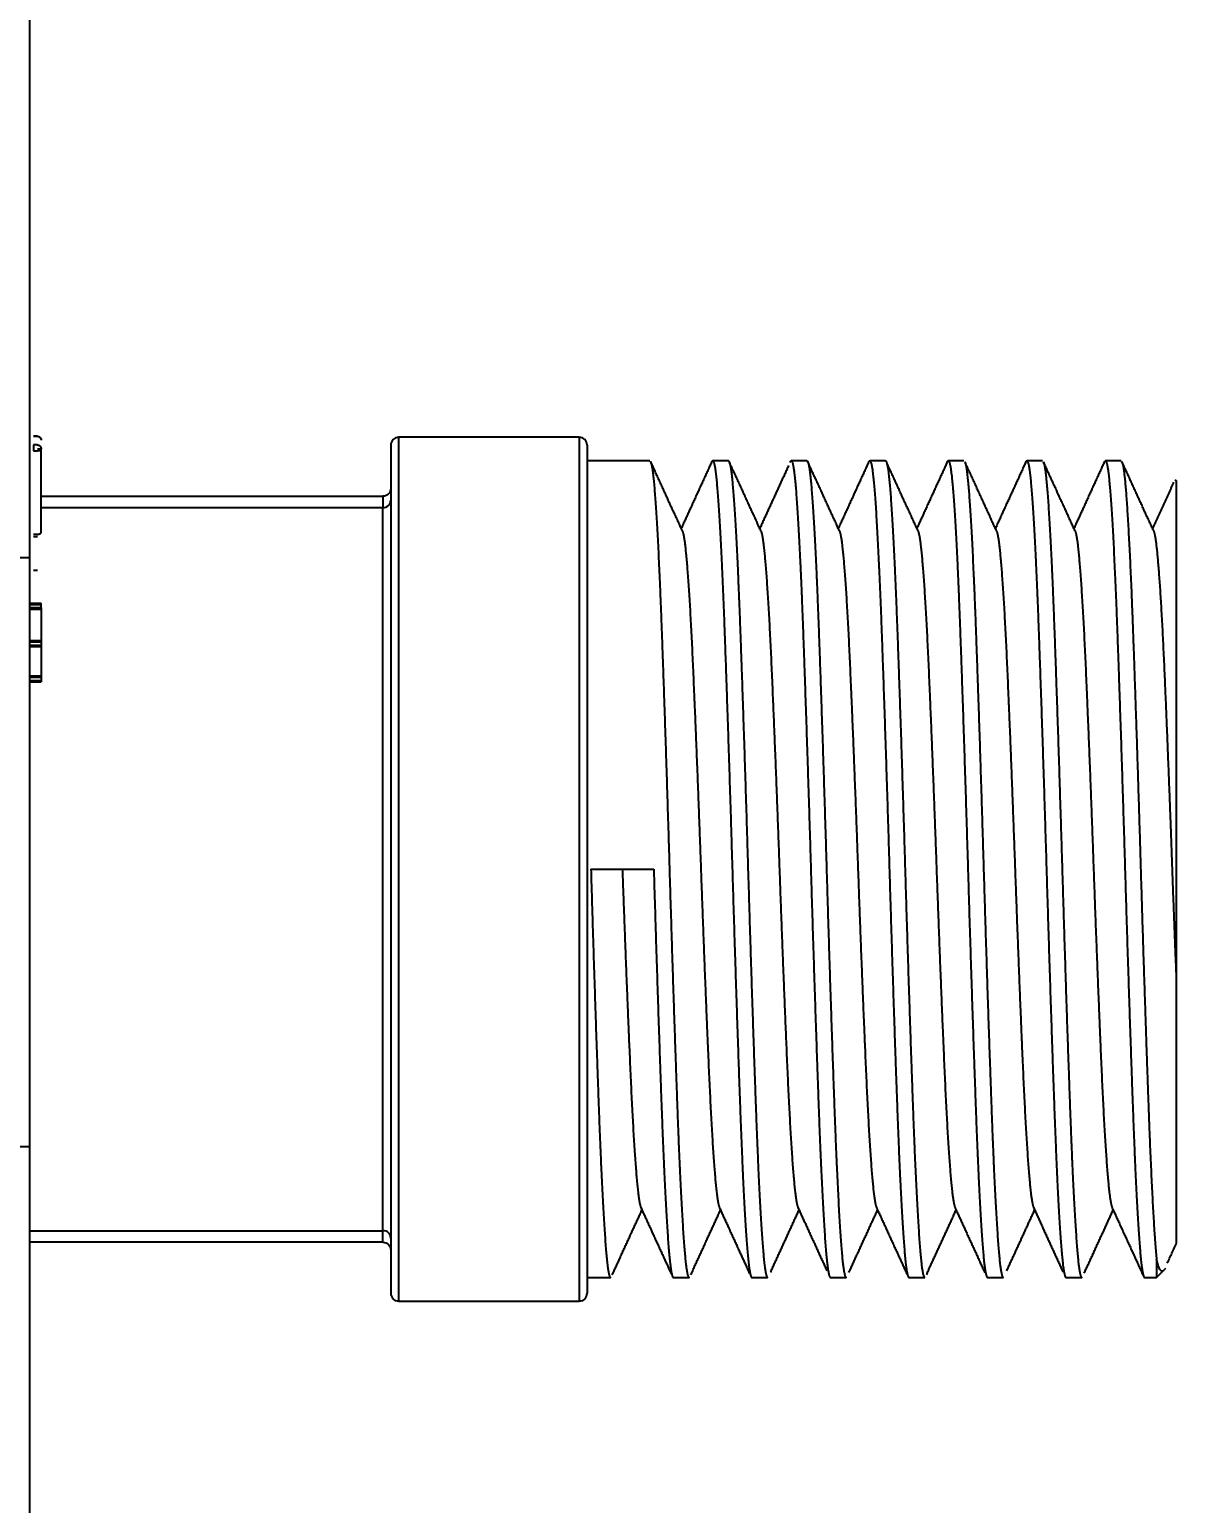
# Model space of a CAD drawing. Header units: millimetres. Extents: x 0 to 2520, y 0 to 1796.
# Drawn here: x 1514 to 1543.33, y 1151.67 to 1189.22 of the extents above; entities that cross this region are included whole.
import ezdxf

# ---------------------------------------------------------------- set-up
doc = ezdxf.new("R2010")
doc.units = ezdxf.units.MM
doc.header["$LTSCALE"] = 50
doc.styles.add('style1', font='gbeitc.shx')
doc.styles.add('유형1', font='gbeitc.shx', dxfattribs={"height": 8})
doc.dimstyles.new('ISO-25', dxfattribs={"dimtxt": 2.5, "dimasz": 3, "dimexe": 1.25, "dimexo": 0.5, "dimgap": 1, "dimtad": 3, "dimtoh": 1, "dimdsep": 46, "dimtxsty": '유형1', "dimcen": 2.5, "dimclrd": 5, "dimclre": 5, "dimclrt": 5, "dimadec": 0, "dimazin": 0, "dimtfac": 1, "dimtmove": 0, "dimatfit": 3, "dimfxl": 1, "dimarcsym": 0})

# ---------------------------------------------------------------- blocks, each defined once
blk = doc.blocks.new('*D2')
at = {"color": 2, "linetype": 'Continuous', "lineweight": -2}
for p, q in [((1513.498, 1267.563), (1569.662, 1267.563)), ((1567.162, 1255.563), (1567.162, 772.326)), ((1506.616, 760.326), (1569.662, 760.326))]:
    blk.add_line(p, q, dxfattribs=at)
at = {"color": 2, "linetype": 'Continuous'}
for points in [[(1565.162, 1255.563), (1569.162, 1255.563), (1567.162, 1267.563)], [(1565.162, 772.326), (1569.162, 772.326), (1567.162, 760.326)]]:
    blk.add_solid(points, dxfattribs=at)
at = {"layer": 'Defpoints', "color": 0, "linetype": 'Continuous'}
for p in [(1511.498, 1267.563), (1504.616, 760.326), (1567.162, 760.326)]:
    blk.add_point(p, dxfattribs=at)
at = {"color": 2, "linetype": 'Continuous', "insert": (1558.162, 1013.944), "char_height": 16, "attachment_point": 5, "rotation": 90, "style": 'style1'}
blk.add_mtext('507.24', dxfattribs=at)

msp = doc.modelspace()

# ---------------------------------------------------------------- linework, layer by layer
at = {"color": 7, "linetype": 'Continuous'}
for p, q in [((1514.098, 1178.856), (1514.097, 1178.856)), ((1514.198, 1178.856), (1514.098, 1178.856)), ((1514.098, 1178.855), (1514.098, 1178.856)), ((1514.098, 1178.855), (1514.198, 1178.855)), ((1514.198, 1178.634), (1514.098, 1178.634)), ((1514.098, 1178.634), (1514.098, 1178.482)), ((1514.098, 1178.482), (1514.198, 1178.482)), ((1514.298, 1176.406), (1514.298, 1178.534)), ((1523.198, 1178.629), (1523.198, 1157.029)), ((1527.998, 1178.829), (1523.398, 1178.829)), ((1523.398, 1178.829), (1523.398, 1156.829)), ((1527.998, 1178.829), (1527.998, 1156.829)), ((1528.198, 1178.629), (1528.198, 1157.029)), ((1529.794, 1178.229), (1528.198, 1178.229)), ((1531.794, 1178.229), (1531.394, 1178.229)), ((1533.794, 1178.229), (1533.394, 1178.229)), ((1535.794, 1178.229), (1535.394, 1178.229)), ((1537.794, 1178.229), (1537.394, 1178.229)), ((1539.793, 1178.229), (1539.394, 1178.229)), ((1541.794, 1178.229), (1541.393, 1178.229)), ((1543.198, 1177.729), (1543.198, 1177.68)), ((1514.297, 1177.329), (1522.998, 1177.329)), ((1522.998, 1177.037), (1514.297, 1177.037)), ((1522.998, 1177.329), (1522.998, 1177.037)), ((1522.998, 1158.622), (1522.998, 1177.037)), ((1513.998, 1176.264), (1513.998, 1175.764)), ((1514.198, 1176.355), (1514.098, 1176.355)), ((1514.098, 1176.306), (1514.198, 1176.306)), ((1513.998, 1175.764), (1509.998, 1175.764)), ((1513.998, 1175.764), (1513.998, 1160.764)), ((1514.098, 1175.446), (1514.198, 1175.446)), ((1513.998, 1174.604), (1514.298, 1174.604)), ((1513.998, 1174.571), (1514.298, 1174.571)), ((1514.298, 1174.487), (1513.998, 1174.487)), ((1513.998, 1174.454), (1514.298, 1174.454)), ((1514.298, 1174.487), (1514.298, 1174.571)), ((1514.298, 1174.454), (1514.298, 1173.654)), ((1513.998, 1173.654), (1514.298, 1173.654)), ((1513.998, 1173.621), (1514.298, 1173.621)), ((1514.298, 1173.621), (1514.298, 1173.537)), ((1513.998, 1173.537), (1514.298, 1173.537)), ((1513.998, 1173.504), (1514.298, 1173.504)), ((1514.298, 1173.504), (1514.298, 1172.754)), ((1513.998, 1172.754), (1514.298, 1172.754)), ((1513.998, 1172.721), (1514.298, 1172.721)), ((1513.998, 1172.637), (1514.298, 1172.637)), ((1513.998, 1172.604), (1514.298, 1172.604)), ((1514.298, 1172.721), (1514.298, 1172.637)), ((1528.294, 1167.829), (1529.894, 1167.829)), ((1509.998, 1160.764), (1513.998, 1160.764)), ((1513.998, 1160.764), (1513.998, 1160.264)), ((1513.997, 1158.622), (1522.998, 1158.622)), ((1522.998, 1158.329), (1522.998, 1158.622)), ((1522.998, 1158.329), (1513.997, 1158.329)), ((1542.698, 1157.9), (1542.698, 1157.429)), ((1542.698, 1157.429), (1542.935, 1157.667)), ((1528.198, 1157.429), (1528.794, 1157.429)), ((1530.394, 1157.429), (1530.794, 1157.429)), ((1532.394, 1157.429), (1532.794, 1157.429)), ((1534.394, 1157.429), (1534.794, 1157.429)), ((1536.394, 1157.429), (1536.794, 1157.429)), ((1538.394, 1157.429), (1538.794, 1157.429)), ((1540.394, 1157.429), (1540.794, 1157.429)), ((1542.394, 1157.429), (1542.698, 1157.429)), ((1523.398, 1156.829), (1527.998, 1156.829))]:
    msp.add_line(p, q, dxfattribs=at)
for centre, start, end in [((1523.398, 1178.629), 90, 180), ((1527.998, 1178.629), 0, 90), ((1523.398, 1157.029), 180, 270), ((1527.998, 1157.029), 270, 0)]:
    msp.add_arc(centre, 0.2, start, end, dxfattribs=at)
at = {"color": 7, "linetype": 'Continuous', "extrusion": (0, -6.29394e-16, -1)}
for centre, start, end in [((-1522.998, 1177.529), 180, 270), ((-1522.998, 1158.129), 90, 180)]:
    msp.add_arc(centre, 0.2, start, end, dxfattribs=at)
at = {"color": 7, "linetype": 'Continuous'}
for centre, start_param, end_param in [((1522.998, 1177.225), 1.570796, 3.141593), ((1522.998, 1158.434), 3.141593, 4.712389)]:
    msp.add_ellipse(centre, major_axis=(-0.2, 0), ratio=0.941423, start_param=start_param, end_param=end_param, dxfattribs=at)
for points, degree in [([(1513.998, 1190.327), (1513.998, 1186.837), (1513.998, 1183.325)], 2), ([(1513.998, 1183.325), (1513.998, 1179.854), (1513.998, 1176.264)], 2), ([(1514.198, 1178.482), (1514.221, 1178.487), (1514.244, 1178.492), (1514.267, 1178.497)], 3), ([(1514.267, 1178.497), (1514.277, 1178.509), (1514.287, 1178.522), (1514.298, 1178.534)], 3), ([(1530.617, 1176.457), (1530.215, 1177.334), (1529.813, 1178.211)], 2), ([(1531.369, 1178.198), (1530.981, 1177.353), (1530.594, 1176.508)], 2), ([(1532.624, 1176.442), (1532.222, 1177.319), (1531.819, 1178.197)], 2), ([(1533.329, 1178.111), (1532.961, 1177.309), (1532.594, 1176.508)], 2), ([(1534.619, 1176.453), (1534.217, 1177.331), (1533.814, 1178.209)], 2), ([(1535.368, 1178.198), (1534.981, 1177.353), (1534.594, 1176.508)], 2), ([(1536.617, 1176.458), (1536.215, 1177.335), (1535.813, 1178.212)], 2), ([(1537.368, 1178.198), (1536.981, 1177.353), (1536.594, 1176.508)], 2), ([(1538.624, 1176.442), (1538.222, 1177.319), (1537.819, 1178.197)], 2), ([(1539.369, 1178.198), (1538.981, 1177.353), (1538.594, 1176.508)], 2), ([(1540.619, 1176.453), (1540.217, 1177.33), (1539.815, 1178.208)], 2), ([(1541.369, 1178.198), (1540.981, 1177.353), (1540.594, 1176.508)], 2), ([(1542.617, 1176.458), (1542.214, 1177.335), (1541.813, 1178.212)], 2), ([(1543.176, 1177.751), (1543.183, 1177.744), (1543.19, 1177.72), (1543.198, 1177.68)], 3), ([(1543.133, 1177.684), (1542.864, 1177.096), (1542.594, 1176.508)], 2), ([(1514.198, 1176.355), (1514.25, 1176.355), (1514.298, 1176.379), (1514.298, 1176.406)], 3), ([(1513.998, 1160.264), (1513.998, 1159.451), (1513.998, 1158.608)], 2), ([(1528.835, 1157.495), (1529.214, 1158.323), (1529.594, 1159.151)], 2), ([(1529.57, 1159.203), (1529.958, 1158.357), (1530.346, 1157.511)], 2), ([(1530.838, 1157.501), (1531.216, 1158.326), (1531.594, 1159.151)], 2), ([(1531.57, 1159.202), (1531.951, 1158.372), (1532.331, 1157.543)], 2), ([(1532.869, 1157.57), (1533.231, 1158.36), (1533.594, 1159.151)], 2), ([(1533.571, 1159.202), (1533.938, 1158.401), (1534.305, 1157.6)], 2), ([(1534.861, 1157.554), (1535.227, 1158.353), (1535.594, 1159.151)], 2), ([(1535.571, 1159.201), (1535.959, 1158.355), (1536.347, 1157.509)], 2), ([(1536.841, 1157.51), (1537.218, 1158.33), (1537.594, 1159.151)], 2), ([(1537.571, 1159.201), (1537.95, 1158.375), (1538.328, 1157.55)], 2), ([(1538.882, 1157.6), (1539.238, 1158.375), (1539.594, 1159.151)], 2), ([(1539.571, 1159.201), (1539.945, 1158.385), (1540.319, 1157.569)], 2), ([(1540.855, 1157.539), (1541.224, 1158.345), (1541.594, 1159.151)], 2), ([(1541.571, 1159.2), (1541.961, 1158.35), (1542.351, 1157.5)], 2), ([(1513.998, 1158.608), (1513.998, 1157.253), (1513.998, 1155.819)], 2), ([(1542.972, 1157.794), (1543.208, 1158.31)], 1), ([(1542.872, 1157.61), (1542.813, 1157.549), (1542.755, 1157.644), (1542.698, 1157.9)], 3), ([(1513.998, 1155.819), (1513.998, 1152.147), (1513.998, 1147.953)], 2)]:
    msp.add_open_spline(points, degree=degree, dxfattribs=at)
for points, knots in [([(1514.198, 1178.855), (1514.209, 1178.855), (1514.222, 1178.853), (1514.247, 1178.843), (1514.258, 1178.836), (1514.278, 1178.816), (1514.286, 1178.805), (1514.295, 1178.78), (1514.298, 1178.767), (1514.298, 1178.756)], [0, 0, 0, 0, 0.25, 0.25, 0.5, 0.5, 0.75, 0.75, 1, 1, 1, 1]), ([(1514.198, 1178.634), (1514.211, 1178.634), (1514.224, 1178.631), (1514.248, 1178.621), (1514.259, 1178.614), (1514.277, 1178.595), (1514.285, 1178.584), (1514.295, 1178.56), (1514.298, 1178.547), (1514.298, 1178.534)], [0, 0, 0, 0, 0.25, 0.25, 0.5, 0.5, 0.75, 0.75, 1, 1, 1, 1]), ([(1514.293, 1178.783), (1514.29, 1178.794), (1514.285, 1178.806), (1514.277, 1178.817), (1514.275, 1178.818)], [0, 0, 0, 0, 0.816201, 1, 1, 1, 1]), ([(1543.198, 1177.68), (1543.198, 1177.204), (1543.198, 1175.498), (1543.198, 1170.717), (1543.198, 1167.647), (1543.198, 1165.062)], [0, 0, 0, 0, 0.5, 0.5, 1, 1, 1, 1]), ([(1514.198, 1176.363), (1514.221, 1176.365), (1514.275, 1176.37), (1514.289, 1176.393), (1514.298, 1176.406)], [0, 0, 0, 0, 0.440019, 1, 1, 1, 1]), ([(1514.298, 1174.571), (1514.298, 1174.576), (1514.298, 1174.585), (1514.298, 1174.597), (1514.298, 1174.603), (1514.298, 1174.604), (1514.298, 1174.604)], [0, 0, 0, 0, 0.256229, 0.472397, 0.710868, 1, 1, 1, 1]), ([(1514.298, 1174.487), (1514.298, 1174.482), (1514.298, 1174.473), (1514.298, 1174.461), (1514.298, 1174.455), (1514.298, 1174.454), (1514.298, 1174.454)], [0, 0, 0, 0, 0.256229, 0.472397, 0.710868, 1, 1, 1, 1]), ([(1514.298, 1173.654), (1514.298, 1173.654), (1514.298, 1173.653), (1514.298, 1173.647), (1514.298, 1173.635), (1514.298, 1173.626), (1514.298, 1173.621)], [0, 0, 0, 0, 0.290893, 0.524726, 0.74221, 1, 1, 1, 1]), ([(1514.298, 1173.537), (1514.298, 1173.532), (1514.298, 1173.523), (1514.298, 1173.511), (1514.298, 1173.504), (1514.298, 1173.504), (1514.298, 1173.504)], [0, 0, 0, 0, 0.25779, 0.475274, 0.709107, 1, 1, 1, 1]), ([(1514.298, 1172.754), (1514.298, 1172.754), (1514.298, 1172.753), (1514.298, 1172.747), (1514.298, 1172.735), (1514.298, 1172.726), (1514.298, 1172.721)], [0, 0, 0, 0, 0.287506, 0.524636, 0.745211, 1, 1, 1, 1]), ([(1514.298, 1172.637), (1514.298, 1172.632), (1514.298, 1172.623), (1514.298, 1172.611), (1514.298, 1172.605), (1514.298, 1172.604), (1514.298, 1172.604)], [0, 0, 0, 0, 0.254789, 0.475364, 0.712494, 1, 1, 1, 1]), ([(1543.198, 1165.062), (1543.198, 1162.333), (1543.198, 1160.054), (1543.198, 1158.519), (1543.198, 1158.293), (1543.198, 1158.307)], [0, 0, 0, 0, 0.689256, 0.689256, 1, 1, 1, 1])]:
    msp.add_open_spline(points, degree=3, knots=knots, dxfattribs=at)
for points, weights, degree in [([(1514.198, 1178.534), (1514.256, 1178.534), (1514.297, 1178.534), (1514.298, 1178.534)], [1, 0.804167006448, 0.802525069748, 0.9950741899], 3), ([(1541.369, 1178.198), (1541.373, 1178.209), (1541.378, 1178.217)], [0.977020758509, 0.976476689354, 0.976130952644], 2)]:
    msp.add_rational_spline(points, weights, degree=degree, dxfattribs=at)
for points, weights, knots in [([(1529.813, 1178.211), (1529.854, 1178.131), (1529.894, 1177.72), (1529.994, 1176.676), (1530.094, 1173.942), (1530.194, 1171.209), (1530.294, 1167.829), (1530.394, 1164.45), (1530.494, 1161.717), (1530.594, 1158.983), (1530.694, 1157.939), (1530.743, 1157.43), (1530.794, 1157.429)], [0.976405855052, 0.980162513741, 1, 0.951056516295, 1, 0.951056516295, 1, 0.951056516295, 1, 0.951056516295, 1, 0.975533474859, 0.97552825926], [0, 0, 0, 0.082629, 0.082629, 0.286494, 0.286494, 0.490359, 0.490359, 0.694224, 0.694224, 0.898089, 0.898089, 1, 1, 1]), ([(1531.369, 1178.198), (1531.433, 1178.358), (1531.494, 1177.72), (1531.594, 1176.676), (1531.694, 1173.942), (1531.794, 1171.209), (1531.894, 1167.829), (1531.994, 1164.45), (1532.094, 1161.717), (1532.194, 1158.983), (1532.294, 1157.939), (1532.343, 1157.43), (1532.394, 1157.429)], [0.977003130841, 0.969520537796, 1, 0.951056516295, 1, 0.951056516295, 1, 0.951056516295, 1, 0.951056516295, 1, 0.975537323876, 0.975528261506], [0, 0, 0, 0.12157, 0.12157, 0.316784, 0.316784, 0.511999, 0.511999, 0.707214, 0.707214, 0.902429, 0.902429, 1, 1, 1]), ([(1531.794, 1178.229), (1531.845, 1178.228), (1531.894, 1177.72), (1531.994, 1176.676), (1532.094, 1173.942), (1532.194, 1171.209), (1532.294, 1167.829), (1532.394, 1164.45), (1532.494, 1161.717), (1532.594, 1158.983), (1532.694, 1157.939), (1532.742, 1157.43), (1532.794, 1157.429)], [0.975528602126, 0.975620006427, 1, 0.951056516295, 1, 0.951056516295, 1, 0.951056516295, 1, 0.951056516295, 1, 0.975559846132, 0.975528298921], [0, 0, 0, 0.099675, 0.099675, 0.299776, 0.299776, 0.499877, 0.499877, 0.699978, 0.699978, 0.900079, 0.900079, 1, 1, 1]), ([(1533.368, 1178.197), (1533.433, 1178.36), (1533.494, 1177.72), (1533.594, 1176.676), (1533.694, 1173.942), (1533.794, 1171.209), (1533.894, 1167.829), (1533.994, 1164.45), (1534.094, 1161.717), (1534.194, 1158.983), (1534.294, 1157.939), (1534.343, 1157.43), (1534.394, 1157.429)], [0.977050253171, 0.969425318747, 1, 0.951056516295, 1, 0.951056516295, 1, 0.951056516295, 1, 0.951056516295, 1, 0.975534571158, 0.975528259776], [0, 0, 0, 0.121902, 0.121902, 0.31704, 0.31704, 0.512179, 0.512179, 0.707317, 0.707317, 0.902456, 0.902456, 1, 1, 1]), ([(1533.794, 1178.229), (1533.845, 1178.228), (1533.894, 1177.72), (1533.994, 1176.676), (1534.094, 1173.942), (1534.194, 1171.209), (1534.294, 1167.829), (1534.394, 1164.45), (1534.494, 1161.717), (1534.594, 1158.983), (1534.694, 1157.939), (1534.743, 1157.43), (1534.794, 1157.429)], [0.975528434153, 0.975593887077, 1, 0.951056516295, 1, 0.951056516295, 1, 0.951056516295, 1, 0.951056516295, 1, 0.975530834144, 0.975528258419], [0, 0, 0, 0.09976, 0.09976, 0.299815, 0.299815, 0.499871, 0.499871, 0.699927, 0.699927, 0.899983, 0.899983, 1, 1, 1]), ([(1535.368, 1178.197), (1535.433, 1178.36), (1535.494, 1177.72), (1535.594, 1176.676), (1535.694, 1173.942), (1535.794, 1171.209), (1535.894, 1167.829), (1535.994, 1164.45), (1536.094, 1161.717), (1536.194, 1158.983), (1536.294, 1157.939), (1536.342, 1157.431), (1536.394, 1157.429)], [0.977048960269, 0.969427911456, 1, 0.951056516295, 1, 0.951056516295, 1, 0.951056516295, 1, 0.951056516295, 1, 0.975580992335, 0.975528371785], [0, 0, 0, 0.121915, 0.121915, 0.317092, 0.317092, 0.512269, 0.512269, 0.707445, 0.707445, 0.902622, 0.902622, 1, 1, 1]), ([(1535.794, 1178.229), (1535.845, 1178.23), (1535.894, 1177.72), (1535.994, 1176.676), (1536.094, 1173.942), (1536.194, 1171.209), (1536.294, 1167.829), (1536.394, 1164.45), (1536.494, 1161.717), (1536.594, 1158.983), (1536.694, 1157.939), (1536.742, 1157.43), (1536.794, 1157.429)], [0.975528268147, 0.975512615537, 1, 0.951056516295, 1, 0.951056516295, 1, 0.951056516295, 1, 0.951056516295, 1, 0.975556966911, 0.975528291827], [0, 0, 0, 0.100069, 0.100069, 0.30008, 0.30008, 0.500091, 0.500091, 0.700101, 0.700101, 0.900112, 0.900112, 1, 1, 1]), ([(1537.368, 1178.197), (1537.432, 1178.361), (1537.494, 1177.72), (1537.594, 1176.676), (1537.694, 1173.942), (1537.794, 1171.209), (1537.894, 1167.829), (1537.994, 1164.45), (1538.094, 1161.717), (1538.194, 1158.983), (1538.294, 1157.939), (1538.343, 1157.43), (1538.394, 1157.429)], [0.977072152851, 0.969381568581, 1, 0.951056516295, 1, 0.951056516295, 1, 0.951056516295, 1, 0.951056516295, 1, 0.975529304431, 0.975528258192], [0, 0, 0, 0.122052, 0.122052, 0.317153, 0.317153, 0.512253, 0.512253, 0.707354, 0.707354, 0.902454, 0.902454, 1, 1, 1]), ([(1537.82, 1178.196), (1537.858, 1178.099), (1537.894, 1177.72), (1537.994, 1176.676), (1538.094, 1173.942), (1538.194, 1171.209), (1538.294, 1167.829), (1538.394, 1164.45), (1538.494, 1161.717), (1538.594, 1158.983), (1538.694, 1157.939), (1538.743, 1157.429), (1538.794, 1157.429)], [0.97708979375, 0.981709964721, 1, 0.951056516295, 1, 0.951056516295, 1, 0.951056516295, 1, 0.951056516295, 1, 0.975528193426, 0.975528258148], [0, 0, 0, 0.076676, 0.076676, 0.281859, 0.281859, 0.487042, 0.487042, 0.692225, 0.692225, 0.897408, 0.897408, 1, 1, 1]), ([(1539.368, 1178.197), (1539.433, 1178.36), (1539.494, 1177.72), (1539.594, 1176.676), (1539.694, 1173.942), (1539.794, 1171.209), (1539.894, 1167.829), (1539.994, 1164.45), (1540.094, 1161.717), (1540.194, 1158.983), (1540.294, 1157.939), (1540.343, 1157.429), (1540.394, 1157.429)], [0.977046330922, 0.969433187593, 1, 0.951056516295, 1, 0.951056516295, 1, 0.951056516295, 1, 0.951056516295, 1, 0.975526551699, 0.975528258267], [0, 0, 0, 0.12187, 0.12187, 0.317009, 0.317009, 0.512147, 0.512147, 0.707286, 0.707286, 0.902424, 0.902424, 1, 1, 1]), ([(1539.815, 1178.208), (1539.855, 1178.123), (1539.894, 1177.72), (1539.994, 1176.676), (1540.094, 1173.942), (1540.194, 1171.209), (1540.294, 1167.829), (1540.394, 1164.45), (1540.494, 1161.717), (1540.594, 1158.983), (1540.694, 1157.939), (1540.742, 1157.43), (1540.794, 1157.429)], [0.976549366172, 0.980527087209, 1, 0.951056516295, 1, 0.951056516295, 1, 0.951056516295, 1, 0.951056516295, 1, 0.975554565078, 0.975528286427], [0, 0, 0, 0.081241, 0.081241, 0.285434, 0.285434, 0.489627, 0.489627, 0.69382, 0.69382, 0.898013, 0.898013, 1, 1, 1]), ([(1541.393, 1178.229), (1541.445, 1178.232), (1541.494, 1177.72), (1541.594, 1176.676), (1541.694, 1173.942), (1541.794, 1171.209), (1541.894, 1167.829), (1541.994, 1164.45), (1542.094, 1161.717), (1542.194, 1158.983), (1542.294, 1157.939), (1542.343, 1157.429), (1542.394, 1157.429)], [0.975528841252, 0.97540880282, 1, 0.951056516295, 1, 0.951056516295, 1, 0.951056516295, 1, 0.951056516295, 1, 0.975524037698, 0.975528258875], [0, 0, 0, 0.100437, 0.100437, 0.300336, 0.300336, 0.500235, 0.500235, 0.700134, 0.700134, 0.900033, 0.900033, 1, 1, 1]), ([(1541.813, 1178.212), (1541.854, 1178.134), (1541.894, 1177.72), (1541.994, 1176.676), (1542.094, 1173.942), (1542.194, 1171.209), (1542.294, 1167.829), (1542.394, 1164.45), (1542.494, 1161.717), (1542.594, 1158.983), (1542.694, 1157.939), (1542.696, 1157.919), (1542.698, 1157.9)], [0.976347305245, 0.98000525593, 1, 0.951056516295, 1, 0.951056516295, 1, 0.951056516295, 1, 0.951056516295, 1, 0.999043212531, 0.998123833198], [0, 0, 0, 0.092258, 0.092258, 0.31809, 0.31809, 0.543922, 0.543922, 0.769754, 0.769754, 0.995585, 0.995585, 1, 1, 1]), ([(1530.616, 1176.458), (1530.656, 1176.384), (1530.694, 1176.056), (1530.794, 1175.188), (1530.894, 1172.914), (1530.994, 1170.64), (1531.094, 1167.829), (1531.194, 1165.019), (1531.294, 1162.745), (1531.394, 1160.471), (1531.494, 1159.603), (1531.531, 1159.278), (1531.57, 1159.202)], [0.97672249444, 0.980934277224, 1, 0.951056516295, 1, 0.951056516295, 1, 0.951056516295, 1, 0.951056516295, 1, 0.98111477518, 0.976803572865], [0, 0, 0, 0.081573, 0.081573, 0.29098, 0.29098, 0.500386, 0.500386, 0.709793, 0.709793, 0.919199, 0.919199, 1, 1, 1]), ([(1532.623, 1176.444), (1532.659, 1176.356), (1532.694, 1176.056), (1532.794, 1175.188), (1532.894, 1172.914), (1532.994, 1170.64), (1533.094, 1167.829), (1533.194, 1165.019), (1533.294, 1162.745), (1533.394, 1160.471), (1533.494, 1159.603), (1533.531, 1159.279), (1533.57, 1159.202)], [0.977523486278, 0.982515869166, 1, 0.951056516295, 1, 0.951056516295, 1, 0.951056516295, 1, 0.951056516295, 1, 0.981151039375, 0.976820183705], [0, 0, 0, 0.075328, 0.075328, 0.286194, 0.286194, 0.49706, 0.49706, 0.707926, 0.707926, 0.918792, 0.918792, 1, 1, 1]), ([(1534.618, 1176.455), (1534.657, 1176.377), (1534.694, 1176.056), (1534.794, 1175.188), (1534.894, 1172.914), (1534.994, 1170.64), (1535.094, 1167.829), (1535.194, 1165.019), (1535.294, 1162.745), (1535.394, 1160.471), (1535.494, 1159.603), (1535.531, 1159.277), (1535.571, 1159.202)], [0.976911889887, 0.98134718234, 1, 0.951056516295, 1, 0.951056516295, 1, 0.951056516295, 1, 0.951056516295, 1, 0.981079367796, 0.976787458188], [0, 0, 0, 0.079936, 0.079936, 0.289681, 0.289681, 0.499426, 0.499426, 0.709171, 0.709171, 0.918916, 0.918916, 1, 1, 1]), ([(1536.616, 1176.46), (1536.656, 1176.387), (1536.694, 1176.056), (1536.794, 1175.188), (1536.894, 1172.914), (1536.994, 1170.64), (1537.094, 1167.829), (1537.194, 1165.019), (1537.294, 1162.745), (1537.394, 1160.471), (1537.494, 1159.603), (1537.531, 1159.277), (1537.571, 1159.202)], [0.976651714793, 0.980771629296, 1, 0.951056516295, 1, 0.951056516295, 1, 0.951056516295, 1, 0.951056516295, 1, 0.981061708579, 0.976779459385], [0, 0, 0, 0.082193, 0.082193, 0.291407, 0.291407, 0.50062, 0.50062, 0.709833, 0.709833, 0.919047, 0.919047, 1, 1, 1]), ([(1538.623, 1176.444), (1538.659, 1176.356), (1538.694, 1176.056), (1538.794, 1175.188), (1538.894, 1172.914), (1538.994, 1170.64), (1539.094, 1167.829), (1539.194, 1165.019), (1539.294, 1162.745), (1539.394, 1160.471), (1539.494, 1159.603), (1539.531, 1159.276), (1539.571, 1159.201)], [0.977553889268, 0.982568905977, 1, 0.951056516295, 1, 0.951056516295, 1, 0.951056516295, 1, 0.951056516295, 1, 0.980990132224, 0.976747299629], [0, 0, 0, 0.075064, 0.075064, 0.285833, 0.285833, 0.496601, 0.496601, 0.707369, 0.707369, 0.918137, 0.918137, 1, 1, 1]), ([(1540.619, 1176.454), (1540.657, 1176.375), (1540.694, 1176.056), (1540.794, 1175.188), (1540.894, 1172.914), (1540.994, 1170.64), (1541.094, 1167.829), (1541.194, 1165.019), (1541.294, 1162.745), (1541.394, 1160.471), (1541.494, 1159.603), (1541.532, 1159.275), (1541.571, 1159.201)], [0.97696318036, 0.981454053111, 1, 0.951056516295, 1, 0.951056516295, 1, 0.951056516295, 1, 0.951056516295, 1, 0.9809186122, 0.976715583389], [0, 0, 0, 0.079459, 0.079459, 0.289156, 0.289156, 0.498853, 0.498853, 0.70855, 0.70855, 0.918246, 0.918246, 1, 1, 1]), ([(1542.616, 1176.46), (1542.656, 1176.387), (1542.694, 1176.056), (1542.794, 1175.188), (1542.894, 1172.914), (1542.994, 1170.64), (1543.094, 1167.829), (1543.144, 1166.408), (1543.198, 1165.062)], [0.976651297636, 0.980770655733, 1, 0.951056516295, 1, 0.951056516295, 1, 0.974637974609, 0.97556064672], [0, 0, 0, 0.134963, 0.134963, 0.478479, 0.478479, 0.821994, 0.821994, 1, 1, 1]), ([(1528.294, 1167.829), (1528.394, 1164.45), (1528.494, 1161.717), (1528.594, 1158.983), (1528.694, 1157.939), (1528.743, 1157.428), (1528.794, 1157.429)], [1, 0.951056516295, 1, 0.951056516295, 1, 0.975452204028, 0.975528494511], [0, 0, 0, 0.399752, 0.399752, 0.799503, 0.799503, 1, 1, 1]), ([(1529.094, 1167.829), (1529.194, 1165.019), (1529.294, 1162.745), (1529.394, 1160.471), (1529.494, 1159.603), (1529.531, 1159.278), (1529.57, 1159.202)], [1, 0.951056516295, 1, 0.951056516295, 1, 0.981132411539, 0.976811637787], [0, 0, 0, 0.4192, 0.4192, 0.8384, 0.8384, 1, 1, 1]), ([(1529.894, 1167.829), (1529.994, 1164.45), (1530.094, 1161.717), (1530.194, 1158.983), (1530.294, 1157.939), (1530.343, 1157.429), (1530.394, 1157.429)], [1, 0.951056516295, 1, 0.951056516295, 1, 0.975490866924, 0.975528315279], [0, 0, 0, 0.399878, 0.399878, 0.799756, 0.799756, 1, 1, 1])]:
    msp.add_rational_spline(points, weights, degree=2, knots=knots, dxfattribs=at)

# ---------------------------------------------------------------- dimensions: what is measured, and where the dimension line sits
dim = msp.add_linear_dim(base=(1567.162, 760.326), p1=(1511.498, 1267.563), p2=(1504.616, 760.326), angle=90, dimstyle='ISO-25', override={"dimtxt": 16, "dimasz": 12, "dimexe": 2.5, "dimexo": 2, "dimtoh": 0, "dimtxsty": 'style1', "dimcen": -1, "dimclrd": 2, "dimclre": 2, "dimclrt": 2}, dxfattribs=at)
dim.commit()
dim.dimension.update_dxf_attribs({"geometry": '*D2', "text_midpoint": (1558.162, 1013.944)})

doc.saveas('drawing.dxf')
